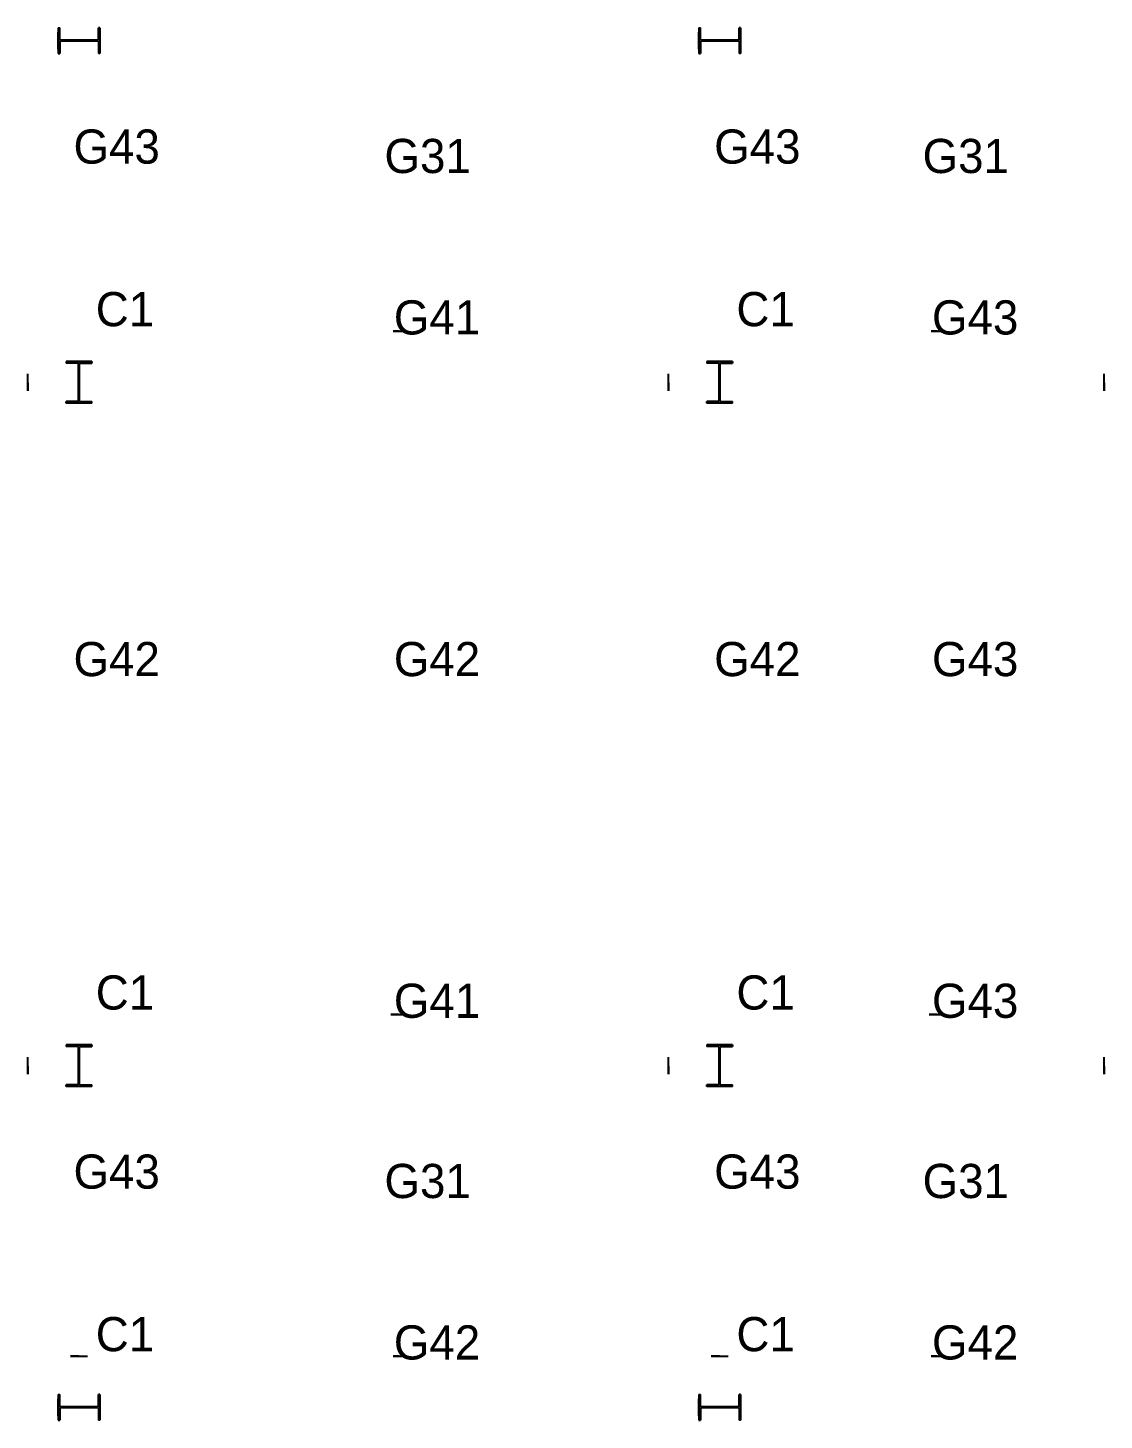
# Model space of a CAD drawing. Extents: x 0 to 468522, y -150 to 33063.
# Drawn here: x 326900 to 339500, y -150 to 16150 of the extents above; entities that cross this region are included whole.
import ezdxf
from ezdxf.enums import TextEntityAlignment as Align

# ---------------------------------------------------------------- set-up
doc = ezdxf.new("R2010")
doc.units = 0

msp = doc.modelspace()

# ---------------------------------------------------------------- linework, layer by layer
at = {"layer": 'C1'}
for p, q in [((327256, 16150, 6460), (327256, 15850, 6460)), ((327256, 16150, 6460), (327274, 16150, 6460)), ((327256, 16150, 3330), (327256, 15850, 3330)), ((327256, 16150, 3330), (327274, 16150, 3330)), ((327274, 16005.5, 6460), (327274, 16150, 6460)), ((327274, 16005.5, 3330), (327274, 16150, 3330)), ((327726, 16005.5, 6460), (327726, 16150, 6460)), ((327744, 16150, 6460), (327726, 16150, 6460)), ((327726, 16005.5, 3330), (327726, 16150, 3330)), ((327744, 16150, 3330), (327726, 16150, 3330)), ((327744, 16150, 6460), (327744, 15850, 6460)), ((327744, 16150, 3330), (327744, 15850, 3330)), ((334756, 16150, 6460), (334756, 15850, 6460)), ((334756, 16150, 6460), (334774, 16150, 6460)), ((334756, 16150, 3330), (334756, 15850, 3330)), ((334756, 16150, 3330), (334774, 16150, 3330)), ((334774, 16005.5, 6460), (334774, 16150, 6460)), ((334774, 16005.5, 3330), (334774, 16150, 3330)), ((335226, 16005.5, 6460), (335226, 16150, 6460)), ((335244, 16150, 6460), (335226, 16150, 6460)), ((335226, 16005.5, 3330), (335226, 16150, 3330)), ((335244, 16150, 3330), (335226, 16150, 3330)), ((335244, 16150, 6460), (335244, 15850, 6460)), ((335244, 16150, 3330), (335244, 15850, 3330)), ((327726, 16005.5, 6460), (327274, 16005.5, 6460)), ((327274, 16005.5, 6460), (327274, 16005.5, 6460)), ((327274, 16005.5, 6460), (327274, 16005.5, 6460)), ((327274, 16005.5, 6460), (327274, 16005.5, 6460)), ((327726, 16005.5, 3330), (327274, 16005.5, 3330)), ((327274, 16005.5, 3330), (327274, 16005.5, 3330)), ((327274, 16005.5, 3330), (327274, 16005.5, 3330)), ((327274, 16005.5, 3330), (327274, 16005.5, 3330)), ((327726, 15994.5, 6460), (327274, 15994.5, 6460)), ((327274, 15994.5, 6460), (327274, 15994.5, 6460)), ((327274, 15994.5, 6460), (327274, 15994.5, 6460)), ((327274, 15994.5, 6460), (327274, 15994.5, 6460)), ((327274, 15994.5, 6460), (327274, 15850, 6460)), ((327726, 15994.5, 3330), (327274, 15994.5, 3330)), ((327274, 15994.5, 3330), (327274, 15994.5, 3330)), ((327274, 15994.5, 3330), (327274, 15994.5, 3330)), ((327274, 15994.5, 3330), (327274, 15994.5, 3330)), ((327274, 15994.5, 3330), (327274, 15850, 3330)), ((327726, 16005.5, 6460), (327726, 16005.5, 6460)), ((327726, 16005.5, 6460), (327726, 16005.5, 6460)), ((327726, 16005.5, 6460), (327726, 16005.5, 6460)), ((327726, 16005.5, 3330), (327726, 16005.5, 3330)), ((327726, 16005.5, 3330), (327726, 16005.5, 3330)), ((327726, 16005.5, 3330), (327726, 16005.5, 3330)), ((327726, 15994.5, 6460), (327726, 15994.5, 6460)), ((327726, 15994.5, 6460), (327726, 15994.5, 6460)), ((327726, 15994.5, 6460), (327726, 15994.5, 6460)), ((327726, 15994.5, 6460), (327726, 15850, 6460)), ((327726, 15994.5, 3330), (327726, 15994.5, 3330)), ((327726, 15994.5, 3330), (327726, 15994.5, 3330)), ((327726, 15994.5, 3330), (327726, 15994.5, 3330)), ((327726, 15994.5, 3330), (327726, 15850, 3330)), ((335226, 16005.5, 6460), (334774, 16005.5, 6460)), ((334774, 16005.5, 6460), (334774, 16005.5, 6460)), ((334774, 16005.5, 6460), (334774, 16005.5, 6460)), ((334774, 16005.5, 6460), (334774, 16005.5, 6460)), ((335226, 16005.5, 3330), (334774, 16005.5, 3330)), ((334774, 16005.5, 3330), (334774, 16005.5, 3330)), ((334774, 16005.5, 3330), (334774, 16005.5, 3330)), ((334774, 16005.5, 3330), (334774, 16005.5, 3330)), ((335226, 15994.5, 6460), (334774, 15994.5, 6460)), ((334774, 15994.5, 6460), (334774, 15994.5, 6460)), ((334774, 15994.5, 6460), (334774, 15994.5, 6460)), ((334774, 15994.5, 6460), (334774, 15994.5, 6460)), ((334774, 15994.5, 6460), (334774, 15850, 6460)), ((335226, 15994.5, 3330), (334774, 15994.5, 3330)), ((334774, 15994.5, 3330), (334774, 15994.5, 3330)), ((334774, 15994.5, 3330), (334774, 15994.5, 3330)), ((334774, 15994.5, 3330), (334774, 15994.5, 3330)), ((334774, 15994.5, 3330), (334774, 15850, 3330)), ((335226, 16005.5, 6460), (335226, 16005.5, 6460)), ((335226, 16005.5, 6460), (335226, 16005.5, 6460)), ((335226, 16005.5, 6460), (335226, 16005.5, 6460)), ((335226, 16005.5, 3330), (335226, 16005.5, 3330)), ((335226, 16005.5, 3330), (335226, 16005.5, 3330)), ((335226, 16005.5, 3330), (335226, 16005.5, 3330)), ((335226, 15994.5, 6460), (335226, 15994.5, 6460)), ((335226, 15994.5, 6460), (335226, 15994.5, 6460)), ((335226, 15994.5, 6460), (335226, 15994.5, 6460)), ((335226, 15994.5, 6460), (335226, 15850, 6460)), ((335226, 15994.5, 3330), (335226, 15994.5, 3330)), ((335226, 15994.5, 3330), (335226, 15994.5, 3330)), ((335226, 15994.5, 3330), (335226, 15994.5, 3330)), ((335226, 15994.5, 3330), (335226, 15850, 3330)), ((327256, 15850, 6460), (327274, 15850, 6460)), ((327256, 15850, 3330), (327274, 15850, 3330)), ((327744, 15850, 6460), (327726, 15850, 6460)), ((327744, 15850, 3330), (327726, 15850, 3330)), ((334756, 15850, 6460), (334774, 15850, 6460)), ((334756, 15850, 3330), (334774, 15850, 3330)), ((335244, 15850, 6460), (335226, 15850, 6460)), ((335244, 15850, 3330), (335226, 15850, 3330)), ((327650, 12244, 6460), (327350, 12244, 6460)), ((327350, 12244, 6460), (327350, 12226, 6460)), ((327650, 12244, 3330), (327350, 12244, 3330)), ((327350, 12244, 3330), (327350, 12226, 3330)), ((327494.5, 12226, 6460), (327350, 12226, 6460)), ((327494.5, 12226, 3330), (327350, 12226, 3330)), ((327494.5, 11774, 6460), (327494.5, 12226, 6460)), ((327494.5, 12226, 6460), (327494.5, 12226, 6460)), ((327494.5, 12226, 6460), (327494.5, 12226, 6460)), ((327494.5, 12226, 6460), (327494.5, 12226, 6460)), ((327494.5, 11774, 3330), (327494.5, 12226, 3330)), ((327494.5, 12226, 3330), (327494.5, 12226, 3330)), ((327494.5, 12226, 3330), (327494.5, 12226, 3330)), ((327494.5, 12226, 3330), (327494.5, 12226, 3330)), ((327505.5, 11774, 6460), (327505.5, 12226, 6460)), ((327505.5, 12226, 6460), (327505.5, 12226, 6460)), ((327505.5, 12226, 6460), (327505.5, 12226, 6460)), ((327505.5, 12226, 6460), (327505.5, 12226, 6460)), ((327505.5, 12226, 6460), (327650, 12226, 6460)), ((327505.5, 11774, 3330), (327505.5, 12226, 3330)), ((327505.5, 12226, 3330), (327505.5, 12226, 3330)), ((327505.5, 12226, 3330), (327505.5, 12226, 3330)), ((327505.5, 12226, 3330), (327505.5, 12226, 3330)), ((327505.5, 12226, 3330), (327650, 12226, 3330)), ((327650, 12244, 6460), (327650, 12226, 6460)), ((327650, 12244, 3330), (327650, 12226, 3330)), ((335150, 12244, 6460), (334850, 12244, 6460)), ((334850, 12244, 6460), (334850, 12226, 6460)), ((335150, 12244, 3330), (334850, 12244, 3330)), ((334850, 12244, 3330), (334850, 12226, 3330)), ((334994.5, 12226, 6460), (334850, 12226, 6460)), ((334994.5, 12226, 3330), (334850, 12226, 3330)), ((334994.5, 11774, 6460), (334994.5, 12226, 6460)), ((334994.5, 12226, 6460), (334994.5, 12226, 6460)), ((334994.5, 12226, 6460), (334994.5, 12226, 6460)), ((334994.5, 12226, 6460), (334994.5, 12226, 6460)), ((334994.5, 11774, 3330), (334994.5, 12226, 3330)), ((334994.5, 12226, 3330), (334994.5, 12226, 3330)), ((334994.5, 12226, 3330), (334994.5, 12226, 3330)), ((334994.5, 12226, 3330), (334994.5, 12226, 3330)), ((335005.5, 11774, 6460), (335005.5, 12226, 6460)), ((335005.5, 12226, 6460), (335005.5, 12226, 6460)), ((335005.5, 12226, 6460), (335005.5, 12226, 6460)), ((335005.5, 12226, 6460), (335005.5, 12226, 6460)), ((335005.5, 12226, 6460), (335150, 12226, 6460)), ((335005.5, 11774, 3330), (335005.5, 12226, 3330)), ((335005.5, 12226, 3330), (335005.5, 12226, 3330)), ((335005.5, 12226, 3330), (335005.5, 12226, 3330)), ((335005.5, 12226, 3330), (335005.5, 12226, 3330)), ((335005.5, 12226, 3330), (335150, 12226, 3330)), ((335150, 12244, 6460), (335150, 12226, 6460)), ((335150, 12244, 3330), (335150, 12226, 3330)), ((327494.5, 11774, 6460), (327350, 11774, 6460)), ((327350, 11756, 6460), (327350, 11774, 6460)), ((327494.5, 11774, 3330), (327350, 11774, 3330)), ((327350, 11756, 3330), (327350, 11774, 3330)), ((327650, 11756, 6460), (327350, 11756, 6460)), ((327650, 11756, 3330), (327350, 11756, 3330)), ((327494.5, 11774, 6460), (327494.5, 11774, 6460)), ((327494.5, 11774, 6460), (327494.5, 11774, 6460)), ((327494.5, 11774, 6460), (327494.5, 11774, 6460)), ((327494.5, 11774, 3330), (327494.5, 11774, 3330)), ((327494.5, 11774, 3330), (327494.5, 11774, 3330)), ((327494.5, 11774, 3330), (327494.5, 11774, 3330)), ((327505.5, 11774, 6460), (327505.5, 11774, 6460)), ((327505.5, 11774, 6460), (327505.5, 11774, 6460)), ((327505.5, 11774, 6460), (327505.5, 11774, 6460)), ((327505.5, 11774, 6460), (327650, 11774, 6460)), ((327505.5, 11774, 3330), (327505.5, 11774, 3330)), ((327505.5, 11774, 3330), (327505.5, 11774, 3330)), ((327505.5, 11774, 3330), (327505.5, 11774, 3330)), ((327505.5, 11774, 3330), (327650, 11774, 3330)), ((327650, 11756, 6460), (327650, 11774, 6460)), ((327650, 11756, 3330), (327650, 11774, 3330)), ((334994.5, 11774, 6460), (334850, 11774, 6460)), ((334850, 11756, 6460), (334850, 11774, 6460)), ((334994.5, 11774, 3330), (334850, 11774, 3330)), ((334850, 11756, 3330), (334850, 11774, 3330)), ((335150, 11756, 6460), (334850, 11756, 6460)), ((335150, 11756, 3330), (334850, 11756, 3330)), ((334994.5, 11774, 6460), (334994.5, 11774, 6460)), ((334994.5, 11774, 6460), (334994.5, 11774, 6460)), ((334994.5, 11774, 6460), (334994.5, 11774, 6460)), ((334994.5, 11774, 3330), (334994.5, 11774, 3330)), ((334994.5, 11774, 3330), (334994.5, 11774, 3330)), ((334994.5, 11774, 3330), (334994.5, 11774, 3330)), ((335005.5, 11774, 6460), (335005.5, 11774, 6460)), ((335005.5, 11774, 6460), (335005.5, 11774, 6460)), ((335005.5, 11774, 6460), (335005.5, 11774, 6460)), ((335005.5, 11774, 6460), (335150, 11774, 6460)), ((335005.5, 11774, 3330), (335005.5, 11774, 3330)), ((335005.5, 11774, 3330), (335005.5, 11774, 3330)), ((335005.5, 11774, 3330), (335005.5, 11774, 3330)), ((335005.5, 11774, 3330), (335150, 11774, 3330)), ((335150, 11756, 6460), (335150, 11774, 6460)), ((335150, 11756, 3330), (335150, 11774, 3330)), ((327650, 4244, 6460), (327350, 4244, 6460)), ((327350, 4244, 6460), (327350, 4226, 6460)), ((327650, 4244, 3330), (327350, 4244, 3330)), ((327350, 4244, 3330), (327350, 4226, 3330)), ((327650, 4244, 6460), (327650, 4226, 6460)), ((327650, 4244, 3330), (327650, 4226, 3330)), ((335150, 4244, 6460), (334850, 4244, 6460)), ((334850, 4244, 6460), (334850, 4226, 6460)), ((335150, 4244, 3330), (334850, 4244, 3330)), ((334850, 4244, 3330), (334850, 4226, 3330)), ((335150, 4244, 6460), (335150, 4226, 6460)), ((335150, 4244, 3330), (335150, 4226, 3330)), ((327494.5, 4226, 6460), (327350, 4226, 6460)), ((327494.5, 4226, 3330), (327350, 4226, 3330)), ((327494.5, 3774, 6460), (327494.5, 4226, 6460)), ((327494.5, 4226, 6460), (327494.5, 4226, 6460)), ((327494.5, 4226, 6460), (327494.5, 4226, 6460)), ((327494.5, 4226, 6460), (327494.5, 4226, 6460)), ((327494.5, 3774, 3330), (327494.5, 4226, 3330)), ((327494.5, 4226, 3330), (327494.5, 4226, 3330)), ((327494.5, 4226, 3330), (327494.5, 4226, 3330)), ((327494.5, 4226, 3330), (327494.5, 4226, 3330)), ((327505.5, 3774, 6460), (327505.5, 4226, 6460)), ((327505.5, 4226, 6460), (327505.5, 4226, 6460)), ((327505.5, 4226, 6460), (327505.5, 4226, 6460)), ((327505.5, 4226, 6460), (327505.5, 4226, 6460)), ((327505.5, 4226, 6460), (327650, 4226, 6460)), ((327505.5, 3774, 3330), (327505.5, 4226, 3330)), ((327505.5, 4226, 3330), (327505.5, 4226, 3330)), ((327505.5, 4226, 3330), (327505.5, 4226, 3330)), ((327505.5, 4226, 3330), (327505.5, 4226, 3330)), ((327505.5, 4226, 3330), (327650, 4226, 3330)), ((334994.5, 4226, 6460), (334850, 4226, 6460)), ((334994.5, 4226, 3330), (334850, 4226, 3330)), ((334994.5, 3774, 6460), (334994.5, 4226, 6460)), ((334994.5, 4226, 6460), (334994.5, 4226, 6460)), ((334994.5, 4226, 6460), (334994.5, 4226, 6460)), ((334994.5, 4226, 6460), (334994.5, 4226, 6460)), ((334994.5, 3774, 3330), (334994.5, 4226, 3330)), ((334994.5, 4226, 3330), (334994.5, 4226, 3330)), ((334994.5, 4226, 3330), (334994.5, 4226, 3330)), ((334994.5, 4226, 3330), (334994.5, 4226, 3330)), ((335005.5, 3774, 6460), (335005.5, 4226, 6460)), ((335005.5, 4226, 6460), (335005.5, 4226, 6460)), ((335005.5, 4226, 6460), (335005.5, 4226, 6460)), ((335005.5, 4226, 6460), (335005.5, 4226, 6460)), ((335005.5, 4226, 6460), (335150, 4226, 6460)), ((335005.5, 3774, 3330), (335005.5, 4226, 3330)), ((335005.5, 4226, 3330), (335005.5, 4226, 3330)), ((335005.5, 4226, 3330), (335005.5, 4226, 3330)), ((335005.5, 4226, 3330), (335005.5, 4226, 3330)), ((335005.5, 4226, 3330), (335150, 4226, 3330)), ((327494.5, 3774, 6460), (327350, 3774, 6460)), ((327350, 3756, 6460), (327350, 3774, 6460)), ((327494.5, 3774, 3330), (327350, 3774, 3330)), ((327350, 3756, 3330), (327350, 3774, 3330)), ((327650, 3756, 6460), (327350, 3756, 6460)), ((327650, 3756, 3330), (327350, 3756, 3330)), ((327494.5, 3774, 6460), (327494.5, 3774, 6460)), ((327494.5, 3774, 6460), (327494.5, 3774, 6460)), ((327494.5, 3774, 6460), (327494.5, 3774, 6460)), ((327494.5, 3774, 3330), (327494.5, 3774, 3330)), ((327494.5, 3774, 3330), (327494.5, 3774, 3330)), ((327494.5, 3774, 3330), (327494.5, 3774, 3330)), ((327505.5, 3774, 6460), (327505.5, 3774, 6460)), ((327505.5, 3774, 6460), (327505.5, 3774, 6460)), ((327505.5, 3774, 6460), (327505.5, 3774, 6460)), ((327505.5, 3774, 6460), (327650, 3774, 6460)), ((327505.5, 3774, 3330), (327505.5, 3774, 3330)), ((327505.5, 3774, 3330), (327505.5, 3774, 3330)), ((327505.5, 3774, 3330), (327505.5, 3774, 3330)), ((327505.5, 3774, 3330), (327650, 3774, 3330)), ((327650, 3756, 6460), (327650, 3774, 6460)), ((327650, 3756, 3330), (327650, 3774, 3330)), ((334994.5, 3774, 6460), (334850, 3774, 6460)), ((334850, 3756, 6460), (334850, 3774, 6460)), ((334994.5, 3774, 3330), (334850, 3774, 3330)), ((334850, 3756, 3330), (334850, 3774, 3330)), ((335150, 3756, 6460), (334850, 3756, 6460)), ((335150, 3756, 3330), (334850, 3756, 3330)), ((334994.5, 3774, 6460), (334994.5, 3774, 6460)), ((334994.5, 3774, 6460), (334994.5, 3774, 6460)), ((334994.5, 3774, 6460), (334994.5, 3774, 6460)), ((334994.5, 3774, 3330), (334994.5, 3774, 3330)), ((334994.5, 3774, 3330), (334994.5, 3774, 3330)), ((334994.5, 3774, 3330), (334994.5, 3774, 3330)), ((335005.5, 3774, 6460), (335005.5, 3774, 6460)), ((335005.5, 3774, 6460), (335005.5, 3774, 6460)), ((335005.5, 3774, 6460), (335005.5, 3774, 6460)), ((335005.5, 3774, 6460), (335150, 3774, 6460)), ((335005.5, 3774, 3330), (335005.5, 3774, 3330)), ((335005.5, 3774, 3330), (335005.5, 3774, 3330)), ((335005.5, 3774, 3330), (335005.5, 3774, 3330)), ((335005.5, 3774, 3330), (335150, 3774, 3330)), ((335150, 3756, 6460), (335150, 3774, 6460)), ((335150, 3756, 3330), (335150, 3774, 3330)), ((327256, 150, 6460), (327256, -150, 6460)), ((327256, 150, 6460), (327274, 150, 6460)), ((327256, 150, 3330), (327256, -150, 3330)), ((327256, 150, 3330), (327274, 150, 3330)), ((327274, 5.5, 6460), (327274, 150, 6460)), ((327274, 5.5, 3330), (327274, 150, 3330)), ((327726, 5.5, 6460), (327274, 5.5, 6460)), ((327274, 5.5, 6460), (327274, 5.5, 6460)), ((327274, 5.5, 6460), (327274, 5.5, 6460)), ((327274, 5.5, 6460), (327274, 5.5, 6460)), ((327726, 5.5, 3330), (327274, 5.5, 3330)), ((327274, 5.5, 3330), (327274, 5.5, 3330)), ((327274, 5.5, 3330), (327274, 5.5, 3330)), ((327274, 5.5, 3330), (327274, 5.5, 3330)), ((327726, 5.5, 6460), (327726, 150, 6460)), ((327744, 150, 6460), (327726, 150, 6460)), ((327726, 5.5, 3330), (327726, 150, 3330)), ((327744, 150, 3330), (327726, 150, 3330)), ((327726, 5.5, 6460), (327726, 5.5, 6460)), ((327726, 5.5, 6460), (327726, 5.5, 6460)), ((327726, 5.5, 6460), (327726, 5.5, 6460)), ((327726, 5.5, 3330), (327726, 5.5, 3330)), ((327726, 5.5, 3330), (327726, 5.5, 3330)), ((327726, 5.5, 3330), (327726, 5.5, 3330)), ((327744, 150, 6460), (327744, -150, 6460)), ((327744, 150, 3330), (327744, -150, 3330)), ((334756, 150, 6460), (334756, -150, 6460)), ((334756, 150, 6460), (334774, 150, 6460)), ((334756, 150, 3330), (334756, -150, 3330)), ((334756, 150, 3330), (334774, 150, 3330)), ((334774, 5.5, 6460), (334774, 150, 6460)), ((334774, 5.5, 3330), (334774, 150, 3330)), ((335226, 5.5, 6460), (334774, 5.5, 6460)), ((334774, 5.5, 6460), (334774, 5.5, 6460)), ((334774, 5.5, 6460), (334774, 5.5, 6460)), ((334774, 5.5, 6460), (334774, 5.5, 6460)), ((335226, 5.5, 3330), (334774, 5.5, 3330)), ((334774, 5.5, 3330), (334774, 5.5, 3330)), ((334774, 5.5, 3330), (334774, 5.5, 3330)), ((334774, 5.5, 3330), (334774, 5.5, 3330)), ((335226, 5.5, 6460), (335226, 150, 6460)), ((335244, 150, 6460), (335226, 150, 6460)), ((335226, 5.5, 3330), (335226, 150, 3330)), ((335244, 150, 3330), (335226, 150, 3330)), ((335226, 5.5, 6460), (335226, 5.5, 6460)), ((335226, 5.5, 6460), (335226, 5.5, 6460)), ((335226, 5.5, 6460), (335226, 5.5, 6460)), ((335226, 5.5, 3330), (335226, 5.5, 3330)), ((335226, 5.5, 3330), (335226, 5.5, 3330)), ((335226, 5.5, 3330), (335226, 5.5, 3330)), ((335244, 150, 6460), (335244, -150, 6460)), ((335244, 150, 3330), (335244, -150, 3330)), ((327256, -150, 6460), (327274, -150, 6460)), ((327256, -150, 3330), (327274, -150, 3330)), ((327726, -5.5, 6460), (327274, -5.5, 6460)), ((327274, -5.5, 6460), (327274, -5.5, 6460)), ((327274, -5.5, 6460), (327274, -5.5, 6460)), ((327274, -5.5, 6460), (327274, -5.5, 6460)), ((327274, -5.5, 6460), (327274, -150, 6460)), ((327726, -5.5, 3330), (327274, -5.5, 3330)), ((327274, -5.5, 3330), (327274, -5.5, 3330)), ((327274, -5.5, 3330), (327274, -5.5, 3330)), ((327274, -5.5, 3330), (327274, -5.5, 3330)), ((327274, -5.5, 3330), (327274, -150, 3330)), ((327726, -5.5, 6460), (327726, -5.5, 6460)), ((327726, -5.5, 6460), (327726, -5.5, 6460)), ((327726, -5.5, 6460), (327726, -5.5, 6460)), ((327726, -5.5, 6460), (327726, -150, 6460)), ((327726, -5.5, 3330), (327726, -5.5, 3330)), ((327726, -5.5, 3330), (327726, -5.5, 3330)), ((327726, -5.5, 3330), (327726, -5.5, 3330)), ((327726, -5.5, 3330), (327726, -150, 3330)), ((327744, -150, 6460), (327726, -150, 6460)), ((327744, -150, 3330), (327726, -150, 3330)), ((334756, -150, 6460), (334774, -150, 6460)), ((334756, -150, 3330), (334774, -150, 3330)), ((335226, -5.5, 6460), (334774, -5.5, 6460)), ((334774, -5.5, 6460), (334774, -5.5, 6460)), ((334774, -5.5, 6460), (334774, -5.5, 6460)), ((334774, -5.5, 6460), (334774, -5.5, 6460)), ((334774, -5.5, 6460), (334774, -150, 6460)), ((335226, -5.5, 3330), (334774, -5.5, 3330)), ((334774, -5.5, 3330), (334774, -5.5, 3330)), ((334774, -5.5, 3330), (334774, -5.5, 3330)), ((334774, -5.5, 3330), (334774, -5.5, 3330)), ((334774, -5.5, 3330), (334774, -150, 3330)), ((335226, -5.5, 6460), (335226, -5.5, 6460)), ((335226, -5.5, 6460), (335226, -5.5, 6460)), ((335226, -5.5, 6460), (335226, -5.5, 6460)), ((335226, -5.5, 6460), (335226, -150, 6460)), ((335226, -5.5, 3330), (335226, -5.5, 3330)), ((335226, -5.5, 3330), (335226, -5.5, 3330)), ((335226, -5.5, 3330), (335226, -5.5, 3330)), ((335226, -5.5, 3330), (335226, -150, 3330)), ((335244, -150, 6460), (335226, -150, 6460)), ((335244, -150, 3330), (335226, -150, 3330))]:
    msp.add_line(p, q, dxfattribs=at)
at = {"layer": 'G31', "extrusion": (0, 1, 0)}
for p, q in [((331175, 12600, 6610), (331325, 12600, 6610)), ((331175, 12600, 6310), (331325, 12600, 6310)), ((331246.75, 12600, 6601), (331175, 12600, 6601)), ((331175, 12600, 6610), (331175, 12600, 6601)), ((331246.75, 12600, 6319), (331175, 12600, 6319)), ((331175, 12600, 6310), (331175, 12600, 6319)), ((331246.75, 12600, 6319), (331246.75, 12600, 6601)), ((331246.75, 12600, 6601), (331246.75, 12600, 6601)), ((331246.75, 12600, 6319), (331246.75, 12600, 6319)), ((331246.75, 12600, 6601), (331246.75, 12600, 6601)), ((331246.75, 12600, 6319), (331246.75, 12600, 6319)), ((331246.75, 12600, 6601), (331246.75, 12600, 6601)), ((331246.75, 12600, 6319), (331246.75, 12600, 6319)), ((331253.25, 12600, 6319), (331253.25, 12600, 6601)), ((331253.25, 12600, 6319), (331253.25, 12600, 6319)), ((331253.25, 12600, 6601), (331253.25, 12600, 6601)), ((331253.25, 12600, 6319), (331253.25, 12600, 6319)), ((331253.25, 12600, 6601), (331253.25, 12600, 6601)), ((331253.25, 12600, 6319), (331253.25, 12600, 6319)), ((331253.25, 12600, 6601), (331253.25, 12600, 6601)), ((331253.25, 12600, 6601), (331325, 12600, 6601)), ((331253.25, 12600, 6319), (331325, 12600, 6319)), ((331325, 12600, 6610), (331325, 12600, 6601)), ((331325, 12600, 6310), (331325, 12600, 6319)), ((337475, 12600, 6610), (337625, 12600, 6610)), ((337475, 12600, 6310), (337625, 12600, 6310)), ((337546.75, 12600, 6601), (337475, 12600, 6601)), ((337475, 12600, 6610), (337475, 12600, 6601)), ((337546.75, 12600, 6319), (337475, 12600, 6319)), ((337475, 12600, 6310), (337475, 12600, 6319)), ((337546.75, 12600, 6319), (337546.75, 12600, 6601)), ((337546.75, 12600, 6601), (337546.75, 12600, 6601)), ((337546.75, 12600, 6319), (337546.75, 12600, 6319)), ((337546.75, 12600, 6601), (337546.75, 12600, 6601)), ((337546.75, 12600, 6319), (337546.75, 12600, 6319)), ((337546.75, 12600, 6601), (337546.75, 12600, 6601)), ((337546.75, 12600, 6319), (337546.75, 12600, 6319)), ((337553.25, 12600, 6319), (337553.25, 12600, 6601)), ((337553.25, 12600, 6319), (337553.25, 12600, 6319)), ((337553.25, 12600, 6601), (337553.25, 12600, 6601)), ((337553.25, 12600, 6319), (337553.25, 12600, 6319)), ((337553.25, 12600, 6601), (337553.25, 12600, 6601)), ((337553.25, 12600, 6319), (337553.25, 12600, 6319)), ((337553.25, 12600, 6601), (337553.25, 12600, 6601)), ((337553.25, 12600, 6601), (337625, 12600, 6601)), ((337553.25, 12600, 6319), (337625, 12600, 6319)), ((337625, 12600, 6610), (337625, 12600, 6601)), ((337625, 12600, 6310), (337625, 12600, 6319)), ((331175, 600, 6610), (331325, 600, 6610)), ((331175, 600, 6310), (331325, 600, 6310)), ((331246.75, 600, 6601), (331175, 600, 6601)), ((331175, 600, 6610), (331175, 600, 6601)), ((331246.75, 600, 6319), (331175, 600, 6319)), ((331175, 600, 6310), (331175, 600, 6319)), ((331246.75, 600, 6319), (331246.75, 600, 6601)), ((331246.75, 600, 6601), (331246.75, 600, 6601)), ((331246.75, 600, 6319), (331246.75, 600, 6319)), ((331246.75, 600, 6601), (331246.75, 600, 6601)), ((331246.75, 600, 6319), (331246.75, 600, 6319)), ((331246.75, 600, 6601), (331246.75, 600, 6601)), ((331246.75, 600, 6319), (331246.75, 600, 6319)), ((331253.25, 600, 6319), (331253.25, 600, 6601)), ((331253.25, 600, 6319), (331253.25, 600, 6319)), ((331253.25, 600, 6601), (331253.25, 600, 6601)), ((331253.25, 600, 6319), (331253.25, 600, 6319)), ((331253.25, 600, 6601), (331253.25, 600, 6601)), ((331253.25, 600, 6319), (331253.25, 600, 6319)), ((331253.25, 600, 6601), (331253.25, 600, 6601)), ((331253.25, 600, 6601), (331325, 600, 6601)), ((331253.25, 600, 6319), (331325, 600, 6319)), ((331325, 600, 6610), (331325, 600, 6601)), ((331325, 600, 6310), (331325, 600, 6319)), ((337475, 600, 6610), (337625, 600, 6610)), ((337475, 600, 6310), (337625, 600, 6310)), ((337546.75, 600, 6601), (337475, 600, 6601)), ((337475, 600, 6610), (337475, 600, 6601)), ((337546.75, 600, 6319), (337475, 600, 6319)), ((337475, 600, 6310), (337475, 600, 6319)), ((337546.75, 600, 6319), (337546.75, 600, 6601)), ((337546.75, 600, 6601), (337546.75, 600, 6601)), ((337546.75, 600, 6319), (337546.75, 600, 6319)), ((337546.75, 600, 6601), (337546.75, 600, 6601)), ((337546.75, 600, 6319), (337546.75, 600, 6319)), ((337546.75, 600, 6601), (337546.75, 600, 6601)), ((337546.75, 600, 6319), (337546.75, 600, 6319)), ((337553.25, 600, 6319), (337553.25, 600, 6601)), ((337553.25, 600, 6319), (337553.25, 600, 6319)), ((337553.25, 600, 6601), (337553.25, 600, 6601)), ((337553.25, 600, 6319), (337553.25, 600, 6319)), ((337553.25, 600, 6601), (337553.25, 600, 6601)), ((337553.25, 600, 6319), (337553.25, 600, 6319)), ((337553.25, 600, 6601), (337553.25, 600, 6601)), ((337553.25, 600, 6601), (337625, 600, 6601)), ((337553.25, 600, 6319), (337625, 600, 6319)), ((337625, 600, 6610), (337625, 600, 6601)), ((337625, 600, 6310), (337625, 600, 6319))]:
    msp.add_line(p, q, dxfattribs=at)
at = {"layer": 'G41', "extrusion": (-1, 0, 0)}
for p, q in [((326900, 11900, 6660), (326900, 12100, 6660)), ((326900, 11900, 6260), (326900, 12100, 6260)), ((326900, 12006, 6638), (326900, 12100, 6638)), ((326900, 12100, 6660), (326900, 12100, 6638)), ((326900, 12006, 6282), (326900, 12100, 6282)), ((326900, 12100, 6260), (326900, 12100, 6282)), ((334400, 11900, 6660), (334400, 12100, 6660)), ((334400, 11900, 6260), (334400, 12100, 6260)), ((334400, 12006, 6638), (334400, 12100, 6638)), ((334400, 12100, 6660), (334400, 12100, 6638)), ((334400, 12006, 6282), (334400, 12100, 6282)), ((334400, 12100, 6260), (334400, 12100, 6282)), ((326900, 12006, 6282), (326900, 12006, 6638)), ((326900, 12006, 6282), (326900, 12006, 6282)), ((326900, 12006, 6638), (326900, 12006, 6638)), ((326900, 12006, 6282), (326900, 12006, 6282)), ((326900, 12006, 6638), (326900, 12006, 6638)), ((326900, 12006, 6282), (326900, 12006, 6282)), ((326900, 12006, 6638), (326900, 12006, 6638)), ((326900, 11994, 6282), (326900, 11994, 6638)), ((326900, 11994, 6638), (326900, 11994, 6638)), ((326900, 11994, 6282), (326900, 11994, 6282)), ((326900, 11994, 6638), (326900, 11994, 6638)), ((326900, 11994, 6282), (326900, 11994, 6282)), ((326900, 11994, 6638), (326900, 11994, 6638)), ((326900, 11994, 6282), (326900, 11994, 6282)), ((326900, 11994, 6638), (326900, 11900, 6638)), ((326900, 11994, 6282), (326900, 11900, 6282)), ((326900, 11900, 6660), (326900, 11900, 6638)), ((326900, 11900, 6260), (326900, 11900, 6282)), ((334400, 12006, 6282), (334400, 12006, 6638)), ((334400, 12006, 6282), (334400, 12006, 6282)), ((334400, 12006, 6638), (334400, 12006, 6638)), ((334400, 12006, 6282), (334400, 12006, 6282)), ((334400, 12006, 6638), (334400, 12006, 6638)), ((334400, 12006, 6282), (334400, 12006, 6282)), ((334400, 12006, 6638), (334400, 12006, 6638)), ((334400, 11994, 6282), (334400, 11994, 6638)), ((334400, 11994, 6638), (334400, 11994, 6638)), ((334400, 11994, 6282), (334400, 11994, 6282)), ((334400, 11994, 6638), (334400, 11994, 6638)), ((334400, 11994, 6282), (334400, 11994, 6282)), ((334400, 11994, 6638), (334400, 11994, 6638)), ((334400, 11994, 6282), (334400, 11994, 6282)), ((334400, 11994, 6638), (334400, 11900, 6638)), ((334400, 11994, 6282), (334400, 11900, 6282)), ((334400, 11900, 6660), (334400, 11900, 6638)), ((334400, 11900, 6260), (334400, 11900, 6282)), ((326900, 3900, 6660), (326900, 4100, 6660)), ((326900, 3900, 6260), (326900, 4100, 6260)), ((326900, 4006, 6638), (326900, 4100, 6638)), ((326900, 4100, 6660), (326900, 4100, 6638)), ((326900, 4006, 6282), (326900, 4100, 6282)), ((326900, 4100, 6260), (326900, 4100, 6282)), ((334400, 3900, 6660), (334400, 4100, 6660)), ((334400, 3900, 6260), (334400, 4100, 6260)), ((334400, 4006, 6638), (334400, 4100, 6638)), ((334400, 4100, 6660), (334400, 4100, 6638)), ((334400, 4006, 6282), (334400, 4100, 6282)), ((334400, 4100, 6260), (334400, 4100, 6282)), ((326900, 4006, 6282), (326900, 4006, 6638)), ((326900, 4006, 6282), (326900, 4006, 6282)), ((326900, 4006, 6638), (326900, 4006, 6638)), ((326900, 4006, 6282), (326900, 4006, 6282)), ((326900, 4006, 6638), (326900, 4006, 6638)), ((326900, 4006, 6282), (326900, 4006, 6282)), ((326900, 4006, 6638), (326900, 4006, 6638)), ((326900, 3994, 6282), (326900, 3994, 6638)), ((326900, 3994, 6638), (326900, 3994, 6638)), ((326900, 3994, 6282), (326900, 3994, 6282)), ((326900, 3994, 6638), (326900, 3994, 6638)), ((326900, 3994, 6282), (326900, 3994, 6282)), ((326900, 3994, 6638), (326900, 3994, 6638)), ((326900, 3994, 6282), (326900, 3994, 6282)), ((326900, 3994, 6638), (326900, 3900, 6638)), ((326900, 3994, 6282), (326900, 3900, 6282)), ((334400, 4006, 6282), (334400, 4006, 6638)), ((334400, 4006, 6282), (334400, 4006, 6282)), ((334400, 4006, 6638), (334400, 4006, 6638)), ((334400, 4006, 6282), (334400, 4006, 6282)), ((334400, 4006, 6638), (334400, 4006, 6638)), ((334400, 4006, 6282), (334400, 4006, 6282)), ((334400, 4006, 6638), (334400, 4006, 6638)), ((334400, 3994, 6282), (334400, 3994, 6638)), ((334400, 3994, 6638), (334400, 3994, 6638)), ((334400, 3994, 6282), (334400, 3994, 6282)), ((334400, 3994, 6638), (334400, 3994, 6638)), ((334400, 3994, 6282), (334400, 3994, 6282)), ((334400, 3994, 6638), (334400, 3994, 6638)), ((334400, 3994, 6282), (334400, 3994, 6282)), ((334400, 3994, 6638), (334400, 3900, 6638)), ((334400, 3994, 6282), (334400, 3900, 6282)), ((326900, 3900, 6660), (326900, 3900, 6638)), ((326900, 3900, 6260), (326900, 3900, 6282)), ((334400, 3900, 6660), (334400, 3900, 6638)), ((334400, 3900, 6260), (334400, 3900, 6282))]:
    msp.add_line(p, q, dxfattribs=at)
at = {"layer": 'G42', "extrusion": (-1, 0, 0)}
for p, q in [((327256, 15900, 6660), (327256, 16100, 6660)), ((327256, 15900, 6260), (327256, 16100, 6260)), ((327256, 16004.5, 6646), (327256, 16100, 6646)), ((327256, 16100, 6660), (327256, 16100, 6646)), ((327256, 16004.5, 6274), (327256, 16100, 6274)), ((327256, 16100, 6260), (327256, 16100, 6274)), ((327256, 16004.5, 6274), (327256, 16004.5, 6646)), ((327256, 16004.5, 6274), (327256, 16004.5, 6274)), ((327256, 16004.5, 6646), (327256, 16004.5, 6646)), ((327256, 16004.5, 6274), (327256, 16004.5, 6274)), ((327256, 16004.5, 6646), (327256, 16004.5, 6646)), ((327256, 16004.5, 6274), (327256, 16004.5, 6274)), ((327256, 16004.5, 6646), (327256, 16004.5, 6646)), ((327256, 15995.5, 6274), (327256, 15995.5, 6646)), ((327256, 15995.5, 6646), (327256, 15995.5, 6646)), ((327256, 15995.5, 6274), (327256, 15995.5, 6274)), ((327256, 15995.5, 6646), (327256, 15995.5, 6646)), ((327256, 15995.5, 6274), (327256, 15995.5, 6274)), ((327256, 15995.5, 6646), (327256, 15995.5, 6646)), ((327256, 15995.5, 6274), (327256, 15995.5, 6274)), ((327256, 15995.5, 6646), (327256, 15900, 6646)), ((327256, 15995.5, 6274), (327256, 15900, 6274)), ((334756, 15900, 6660), (334756, 16100, 6660)), ((334756, 15900, 6260), (334756, 16100, 6260)), ((334756, 16004.5, 6646), (334756, 16100, 6646)), ((334756, 16100, 6660), (334756, 16100, 6646)), ((334756, 16004.5, 6274), (334756, 16100, 6274)), ((334756, 16100, 6260), (334756, 16100, 6274)), ((334756, 16004.5, 6274), (334756, 16004.5, 6646)), ((334756, 16004.5, 6274), (334756, 16004.5, 6274)), ((334756, 16004.5, 6646), (334756, 16004.5, 6646)), ((334756, 16004.5, 6274), (334756, 16004.5, 6274)), ((334756, 16004.5, 6646), (334756, 16004.5, 6646)), ((334756, 16004.5, 6274), (334756, 16004.5, 6274)), ((334756, 16004.5, 6646), (334756, 16004.5, 6646)), ((334756, 15995.5, 6274), (334756, 15995.5, 6646)), ((334756, 15995.5, 6646), (334756, 15995.5, 6646)), ((334756, 15995.5, 6274), (334756, 15995.5, 6274)), ((334756, 15995.5, 6646), (334756, 15995.5, 6646)), ((334756, 15995.5, 6274), (334756, 15995.5, 6274)), ((334756, 15995.5, 6646), (334756, 15995.5, 6646)), ((334756, 15995.5, 6274), (334756, 15995.5, 6274)), ((334756, 15995.5, 6646), (334756, 15900, 6646)), ((334756, 15995.5, 6274), (334756, 15900, 6274)), ((327256, 15900, 6660), (327256, 15900, 6646)), ((327256, 15900, 6260), (327256, 15900, 6274)), ((334756, 15900, 6660), (334756, 15900, 6646)), ((334756, 15900, 6260), (334756, 15900, 6274)), ((327256, -100, 6660), (327256, 100, 6660)), ((327256, -100, 6260), (327256, 100, 6260)), ((327256, 4.5, 6646), (327256, 100, 6646)), ((327256, 100, 6660), (327256, 100, 6646)), ((327256, 4.5, 6274), (327256, 100, 6274)), ((327256, 100, 6260), (327256, 100, 6274)), ((327256, 4.5, 6274), (327256, 4.5, 6646)), ((327256, 4.5, 6274), (327256, 4.5, 6274)), ((327256, 4.5, 6646), (327256, 4.5, 6646)), ((327256, 4.5, 6274), (327256, 4.5, 6274)), ((327256, 4.5, 6646), (327256, 4.5, 6646)), ((327256, 4.5, 6274), (327256, 4.5, 6274)), ((327256, 4.5, 6646), (327256, 4.5, 6646)), ((334756, -100, 6660), (334756, 100, 6660)), ((334756, -100, 6260), (334756, 100, 6260)), ((334756, 4.5, 6646), (334756, 100, 6646)), ((334756, 100, 6660), (334756, 100, 6646)), ((334756, 4.5, 6274), (334756, 100, 6274)), ((334756, 100, 6260), (334756, 100, 6274)), ((334756, 4.5, 6274), (334756, 4.5, 6646)), ((334756, 4.5, 6274), (334756, 4.5, 6274)), ((334756, 4.5, 6646), (334756, 4.5, 6646)), ((334756, 4.5, 6274), (334756, 4.5, 6274)), ((334756, 4.5, 6646), (334756, 4.5, 6646)), ((334756, 4.5, 6274), (334756, 4.5, 6274)), ((334756, 4.5, 6646), (334756, 4.5, 6646)), ((327256, -4.5, 6274), (327256, -4.5, 6646)), ((327256, -4.5, 6646), (327256, -4.5, 6646)), ((327256, -4.5, 6274), (327256, -4.5, 6274)), ((327256, -4.5, 6646), (327256, -4.5, 6646)), ((327256, -4.5, 6274), (327256, -4.5, 6274)), ((327256, -4.5, 6646), (327256, -4.5, 6646)), ((327256, -4.5, 6274), (327256, -4.5, 6274)), ((327256, -4.5, 6646), (327256, -100, 6646)), ((327256, -4.5, 6274), (327256, -100, 6274)), ((327256, -100, 6660), (327256, -100, 6646)), ((327256, -100, 6260), (327256, -100, 6274)), ((334756, -4.5, 6274), (334756, -4.5, 6646)), ((334756, -4.5, 6646), (334756, -4.5, 6646)), ((334756, -4.5, 6274), (334756, -4.5, 6274)), ((334756, -4.5, 6646), (334756, -4.5, 6646)), ((334756, -4.5, 6274), (334756, -4.5, 6274)), ((334756, -4.5, 6646), (334756, -4.5, 6646)), ((334756, -4.5, 6274), (334756, -4.5, 6274)), ((334756, -4.5, 6646), (334756, -100, 6646)), ((334756, -4.5, 6274), (334756, -100, 6274)), ((334756, -100, 6660), (334756, -100, 6646)), ((334756, -100, 6260), (334756, -100, 6274))]:
    msp.add_line(p, q, dxfattribs=at)
at = {"layer": 'G42', "extrusion": (0, 1, 0)}
for p, q in [((331150, 4600, 6660), (331350, 4600, 6660)), ((331150, 4600, 6260), (331350, 4600, 6260)), ((331245.5, 4600, 6646), (331150, 4600, 6646)), ((331150, 4600, 6660), (331150, 4600, 6646)), ((331245.5, 4600, 6274), (331150, 4600, 6274)), ((331150, 4600, 6260), (331150, 4600, 6274)), ((331245.5, 4600, 6274), (331245.5, 4600, 6646)), ((331245.5, 4600, 6646), (331245.5, 4600, 6646)), ((331245.5, 4600, 6274), (331245.5, 4600, 6274)), ((331245.5, 4600, 6646), (331245.5, 4600, 6646)), ((331245.5, 4600, 6274), (331245.5, 4600, 6274)), ((331245.5, 4600, 6646), (331245.5, 4600, 6646)), ((331245.5, 4600, 6274), (331245.5, 4600, 6274)), ((331254.5, 4600, 6274), (331254.5, 4600, 6646)), ((331254.5, 4600, 6274), (331254.5, 4600, 6274)), ((331254.5, 4600, 6646), (331254.5, 4600, 6646)), ((331254.5, 4600, 6274), (331254.5, 4600, 6274)), ((331254.5, 4600, 6646), (331254.5, 4600, 6646)), ((331254.5, 4600, 6274), (331254.5, 4600, 6274)), ((331254.5, 4600, 6646), (331254.5, 4600, 6646)), ((331254.5, 4600, 6646), (331350, 4600, 6646)), ((331254.5, 4600, 6274), (331350, 4600, 6274)), ((331350, 4600, 6660), (331350, 4600, 6646)), ((331350, 4600, 6260), (331350, 4600, 6274)), ((327400, 4244, 6660), (327600, 4244, 6660)), ((327400, 4244, 6260), (327600, 4244, 6260)), ((327495.5, 4244, 6646), (327400, 4244, 6646)), ((327400, 4244, 6660), (327400, 4244, 6646)), ((327495.5, 4244, 6274), (327400, 4244, 6274)), ((327400, 4244, 6260), (327400, 4244, 6274)), ((327495.5, 4244, 6274), (327495.5, 4244, 6646)), ((327495.5, 4244, 6646), (327495.5, 4244, 6646)), ((327495.5, 4244, 6274), (327495.5, 4244, 6274)), ((327495.5, 4244, 6646), (327495.5, 4244, 6646)), ((327495.5, 4244, 6274), (327495.5, 4244, 6274)), ((327495.5, 4244, 6646), (327495.5, 4244, 6646)), ((327495.5, 4244, 6274), (327495.5, 4244, 6274)), ((327504.5, 4244, 6274), (327504.5, 4244, 6646)), ((327504.5, 4244, 6274), (327504.5, 4244, 6274)), ((327504.5, 4244, 6646), (327504.5, 4244, 6646)), ((327504.5, 4244, 6274), (327504.5, 4244, 6274)), ((327504.5, 4244, 6646), (327504.5, 4244, 6646)), ((327504.5, 4244, 6274), (327504.5, 4244, 6274)), ((327504.5, 4244, 6646), (327504.5, 4244, 6646)), ((327504.5, 4244, 6646), (327600, 4244, 6646)), ((327504.5, 4244, 6274), (327600, 4244, 6274)), ((327600, 4244, 6660), (327600, 4244, 6646)), ((327600, 4244, 6260), (327600, 4244, 6274)), ((334900, 4244, 6660), (335100, 4244, 6660)), ((334900, 4244, 6260), (335100, 4244, 6260)), ((334995.5, 4244, 6646), (334900, 4244, 6646)), ((334900, 4244, 6660), (334900, 4244, 6646)), ((334995.5, 4244, 6274), (334900, 4244, 6274)), ((334900, 4244, 6260), (334900, 4244, 6274)), ((334995.5, 4244, 6274), (334995.5, 4244, 6646)), ((334995.5, 4244, 6646), (334995.5, 4244, 6646)), ((334995.5, 4244, 6274), (334995.5, 4244, 6274)), ((334995.5, 4244, 6646), (334995.5, 4244, 6646)), ((334995.5, 4244, 6274), (334995.5, 4244, 6274)), ((334995.5, 4244, 6646), (334995.5, 4244, 6646)), ((334995.5, 4244, 6274), (334995.5, 4244, 6274)), ((335004.5, 4244, 6274), (335004.5, 4244, 6646)), ((335004.5, 4244, 6274), (335004.5, 4244, 6274)), ((335004.5, 4244, 6646), (335004.5, 4244, 6646)), ((335004.5, 4244, 6274), (335004.5, 4244, 6274)), ((335004.5, 4244, 6646), (335004.5, 4244, 6646)), ((335004.5, 4244, 6274), (335004.5, 4244, 6274)), ((335004.5, 4244, 6646), (335004.5, 4244, 6646)), ((335004.5, 4244, 6646), (335100, 4244, 6646)), ((335004.5, 4244, 6274), (335100, 4244, 6274)), ((335100, 4244, 6660), (335100, 4244, 6646)), ((335100, 4244, 6260), (335100, 4244, 6274))]:
    msp.add_line(p, q, dxfattribs=at)
at = {"layer": 'G43', "extrusion": (0, 1, 0)}
for p, q in [((327400, 12244, 6660), (327600, 12244, 6660)), ((327400, 12244, 6260), (327600, 12244, 6260)), ((327496, 12244, 6647), (327400, 12244, 6647)), ((327400, 12244, 6660), (327400, 12244, 6647)), ((327496, 12244, 6273), (327400, 12244, 6273)), ((327400, 12244, 6260), (327400, 12244, 6273)), ((327496, 12244, 6273), (327496, 12244, 6647)), ((327496, 12244, 6647), (327496, 12244, 6647)), ((327496, 12244, 6273), (327496, 12244, 6273)), ((327496, 12244, 6647), (327496, 12244, 6647)), ((327496, 12244, 6273), (327496, 12244, 6273)), ((327496, 12244, 6647), (327496, 12244, 6647)), ((327496, 12244, 6273), (327496, 12244, 6273)), ((327504, 12244, 6273), (327504, 12244, 6647)), ((327504, 12244, 6273), (327504, 12244, 6273)), ((327504, 12244, 6647), (327504, 12244, 6647)), ((327504, 12244, 6273), (327504, 12244, 6273)), ((327504, 12244, 6647), (327504, 12244, 6647)), ((327504, 12244, 6273), (327504, 12244, 6273)), ((327504, 12244, 6647), (327504, 12244, 6647)), ((327504, 12244, 6647), (327600, 12244, 6647)), ((327504, 12244, 6273), (327600, 12244, 6273)), ((327600, 12244, 6660), (327600, 12244, 6647)), ((327600, 12244, 6260), (327600, 12244, 6273)), ((334900, 12244, 6660), (335100, 12244, 6660)), ((334900, 12244, 6260), (335100, 12244, 6260)), ((334996, 12244, 6647), (334900, 12244, 6647)), ((334900, 12244, 6660), (334900, 12244, 6647)), ((334996, 12244, 6273), (334900, 12244, 6273)), ((334900, 12244, 6260), (334900, 12244, 6273)), ((334996, 12244, 6273), (334996, 12244, 6647)), ((334996, 12244, 6647), (334996, 12244, 6647)), ((334996, 12244, 6273), (334996, 12244, 6273)), ((334996, 12244, 6647), (334996, 12244, 6647)), ((334996, 12244, 6273), (334996, 12244, 6273)), ((334996, 12244, 6647), (334996, 12244, 6647)), ((334996, 12244, 6273), (334996, 12244, 6273)), ((335004, 12244, 6273), (335004, 12244, 6647)), ((335004, 12244, 6273), (335004, 12244, 6273)), ((335004, 12244, 6647), (335004, 12244, 6647)), ((335004, 12244, 6273), (335004, 12244, 6273)), ((335004, 12244, 6647), (335004, 12244, 6647)), ((335004, 12244, 6273), (335004, 12244, 6273)), ((335004, 12244, 6647), (335004, 12244, 6647)), ((335004, 12244, 6647), (335100, 12244, 6647)), ((335004, 12244, 6273), (335100, 12244, 6273)), ((335100, 12244, 6660), (335100, 12244, 6647)), ((335100, 12244, 6260), (335100, 12244, 6273)), ((337450, 4600, 6660), (337650, 4600, 6660)), ((337450, 4600, 6260), (337650, 4600, 6260)), ((337546, 4600, 6647), (337450, 4600, 6647)), ((337450, 4600, 6660), (337450, 4600, 6647)), ((337546, 4600, 6273), (337450, 4600, 6273)), ((337450, 4600, 6260), (337450, 4600, 6273)), ((337546, 4600, 6273), (337546, 4600, 6647)), ((337546, 4600, 6647), (337546, 4600, 6647)), ((337546, 4600, 6273), (337546, 4600, 6273)), ((337546, 4600, 6647), (337546, 4600, 6647)), ((337546, 4600, 6273), (337546, 4600, 6273)), ((337546, 4600, 6647), (337546, 4600, 6647)), ((337546, 4600, 6273), (337546, 4600, 6273)), ((337554, 4600, 6273), (337554, 4600, 6647)), ((337554, 4600, 6273), (337554, 4600, 6273)), ((337554, 4600, 6647), (337554, 4600, 6647)), ((337554, 4600, 6273), (337554, 4600, 6273)), ((337554, 4600, 6647), (337554, 4600, 6647)), ((337554, 4600, 6273), (337554, 4600, 6273)), ((337554, 4600, 6647), (337554, 4600, 6647)), ((337554, 4600, 6647), (337650, 4600, 6647)), ((337554, 4600, 6273), (337650, 4600, 6273)), ((337650, 4600, 6660), (337650, 4600, 6647)), ((337650, 4600, 6260), (337650, 4600, 6273)), ((327400, 600, 6660), (327600, 600, 6660)), ((327400, 600, 6260), (327600, 600, 6260)), ((327496, 600, 6647), (327400, 600, 6647)), ((327400, 600, 6660), (327400, 600, 6647)), ((327496, 600, 6273), (327400, 600, 6273)), ((327400, 600, 6260), (327400, 600, 6273)), ((327496, 600, 6273), (327496, 600, 6647)), ((327496, 600, 6647), (327496, 600, 6647)), ((327496, 600, 6273), (327496, 600, 6273)), ((327496, 600, 6647), (327496, 600, 6647)), ((327496, 600, 6273), (327496, 600, 6273)), ((327496, 600, 6647), (327496, 600, 6647)), ((327496, 600, 6273), (327496, 600, 6273)), ((327504, 600, 6273), (327504, 600, 6647)), ((327504, 600, 6273), (327504, 600, 6273)), ((327504, 600, 6647), (327504, 600, 6647)), ((327504, 600, 6273), (327504, 600, 6273)), ((327504, 600, 6647), (327504, 600, 6647)), ((327504, 600, 6273), (327504, 600, 6273)), ((327504, 600, 6647), (327504, 600, 6647)), ((327504, 600, 6647), (327600, 600, 6647)), ((327504, 600, 6273), (327600, 600, 6273)), ((327600, 600, 6660), (327600, 600, 6647)), ((327600, 600, 6260), (327600, 600, 6273)), ((334900, 600, 6660), (335100, 600, 6660)), ((334900, 600, 6260), (335100, 600, 6260)), ((334996, 600, 6647), (334900, 600, 6647)), ((334900, 600, 6660), (334900, 600, 6647)), ((334996, 600, 6273), (334900, 600, 6273)), ((334900, 600, 6260), (334900, 600, 6273)), ((334996, 600, 6273), (334996, 600, 6647)), ((334996, 600, 6647), (334996, 600, 6647)), ((334996, 600, 6273), (334996, 600, 6273)), ((334996, 600, 6647), (334996, 600, 6647)), ((334996, 600, 6273), (334996, 600, 6273)), ((334996, 600, 6647), (334996, 600, 6647)), ((334996, 600, 6273), (334996, 600, 6273)), ((335004, 600, 6273), (335004, 600, 6647)), ((335004, 600, 6273), (335004, 600, 6273)), ((335004, 600, 6647), (335004, 600, 6647)), ((335004, 600, 6273), (335004, 600, 6273)), ((335004, 600, 6647), (335004, 600, 6647)), ((335004, 600, 6273), (335004, 600, 6273)), ((335004, 600, 6647), (335004, 600, 6647)), ((335004, 600, 6647), (335100, 600, 6647)), ((335004, 600, 6273), (335100, 600, 6273)), ((335100, 600, 6660), (335100, 600, 6647)), ((335100, 600, 6260), (335100, 600, 6273))]:
    msp.add_line(p, q, dxfattribs=at)
at = {"layer": 'G43', "extrusion": (-1, 0, 0)}
for p, q in [((339500, 11900, 6660), (339500, 12100, 6660)), ((339500, 11900, 6260), (339500, 12100, 6260)), ((339500, 12004, 6647), (339500, 12100, 6647)), ((339500, 12100, 6660), (339500, 12100, 6647)), ((339500, 12004, 6273), (339500, 12100, 6273)), ((339500, 12100, 6260), (339500, 12100, 6273)), ((339500, 12004, 6273), (339500, 12004, 6647)), ((339500, 12004, 6273), (339500, 12004, 6273)), ((339500, 12004, 6647), (339500, 12004, 6647)), ((339500, 12004, 6273), (339500, 12004, 6273)), ((339500, 12004, 6647), (339500, 12004, 6647)), ((339500, 12004, 6273), (339500, 12004, 6273)), ((339500, 12004, 6647), (339500, 12004, 6647)), ((339500, 11996, 6273), (339500, 11996, 6647)), ((339500, 11996, 6647), (339500, 11996, 6647)), ((339500, 11996, 6273), (339500, 11996, 6273)), ((339500, 11996, 6647), (339500, 11996, 6647)), ((339500, 11996, 6273), (339500, 11996, 6273)), ((339500, 11996, 6647), (339500, 11996, 6647)), ((339500, 11996, 6273), (339500, 11996, 6273)), ((339500, 11996, 6647), (339500, 11900, 6647)), ((339500, 11996, 6273), (339500, 11900, 6273)), ((339500, 11900, 6660), (339500, 11900, 6647)), ((339500, 11900, 6260), (339500, 11900, 6273)), ((339500, 3900, 6660), (339500, 4100, 6660)), ((339500, 3900, 6260), (339500, 4100, 6260)), ((339500, 4004, 6647), (339500, 4100, 6647)), ((339500, 4100, 6660), (339500, 4100, 6647)), ((339500, 4004, 6273), (339500, 4100, 6273)), ((339500, 4100, 6260), (339500, 4100, 6273)), ((339500, 4004, 6273), (339500, 4004, 6647)), ((339500, 4004, 6273), (339500, 4004, 6273)), ((339500, 4004, 6647), (339500, 4004, 6647)), ((339500, 4004, 6273), (339500, 4004, 6273)), ((339500, 4004, 6647), (339500, 4004, 6647)), ((339500, 4004, 6273), (339500, 4004, 6273)), ((339500, 4004, 6647), (339500, 4004, 6647)), ((339500, 3996, 6273), (339500, 3996, 6647)), ((339500, 3996, 6647), (339500, 3996, 6647)), ((339500, 3996, 6273), (339500, 3996, 6273)), ((339500, 3996, 6647), (339500, 3996, 6647)), ((339500, 3996, 6273), (339500, 3996, 6273)), ((339500, 3996, 6647), (339500, 3996, 6647)), ((339500, 3996, 6273), (339500, 3996, 6273)), ((339500, 3996, 6647), (339500, 3900, 6647)), ((339500, 3996, 6273), (339500, 3900, 6273)), ((339500, 3900, 6660), (339500, 3900, 6647)), ((339500, 3900, 6260), (339500, 3900, 6273))]:
    msp.add_line(p, q, dxfattribs=at)

# ---------------------------------------------------------------- texts
at = {"layer": 'C1'}
for p in [(328036.8, 12536.8, 9590), (328036.8, 12536.8, 6460), (335536.8, 12536.8, 9590), (335536.8, 12536.8, 6460), (328036.8, 4536.8, 9590), (328036.8, 4536.8, 6460), (335536.8, 4536.8, 9590), (335536.8, 4536.8, 6460), (328036.8, 536.8, 9590), (328036.8, 536.8, 6460), (335536.8, 536.8, 9590), (335536.8, 536.8, 6460)]:
    msp.add_text('C1', height=400, dxfattribs=at).set_placement(p, align=Align.BOTTOM_CENTER)
at = {"layer": 'G31'}
for p in [(331580, 14330, 6460), (337880, 14330, 6460), (331580, 2330, 6460), (337880, 2330, 6460)]:
    msp.add_text('G31', height=400, dxfattribs=at).set_placement(p, align=Align.BOTTOM_CENTER)
at = {"layer": 'G41'}
for p in [(331690, 12440, 6460), (331690, 4440, 6460)]:
    msp.add_text('G41', height=400, dxfattribs=at).set_placement(p, align=Align.BOTTOM_CENTER)
at = {"layer": 'G42'}
for p in [(327940, 8440, 6460), (331690, 8440, 6460), (335440, 8440, 6460), (331690, 440, 6460), (337990, 440, 6460)]:
    msp.add_text('G42', height=400, dxfattribs=at).set_placement(p, align=Align.BOTTOM_CENTER)
at = {"layer": 'G43'}
for p in [(327940, 14440, 6460), (335440, 14440, 6460), (337990, 12440, 6460), (337990, 8440, 6460), (337990, 4440, 6460), (327940, 2440, 6460), (335440, 2440, 6460)]:
    msp.add_text('G43', height=400, dxfattribs=at).set_placement(p, align=Align.BOTTOM_CENTER)

doc.saveas('drawing.dxf')
